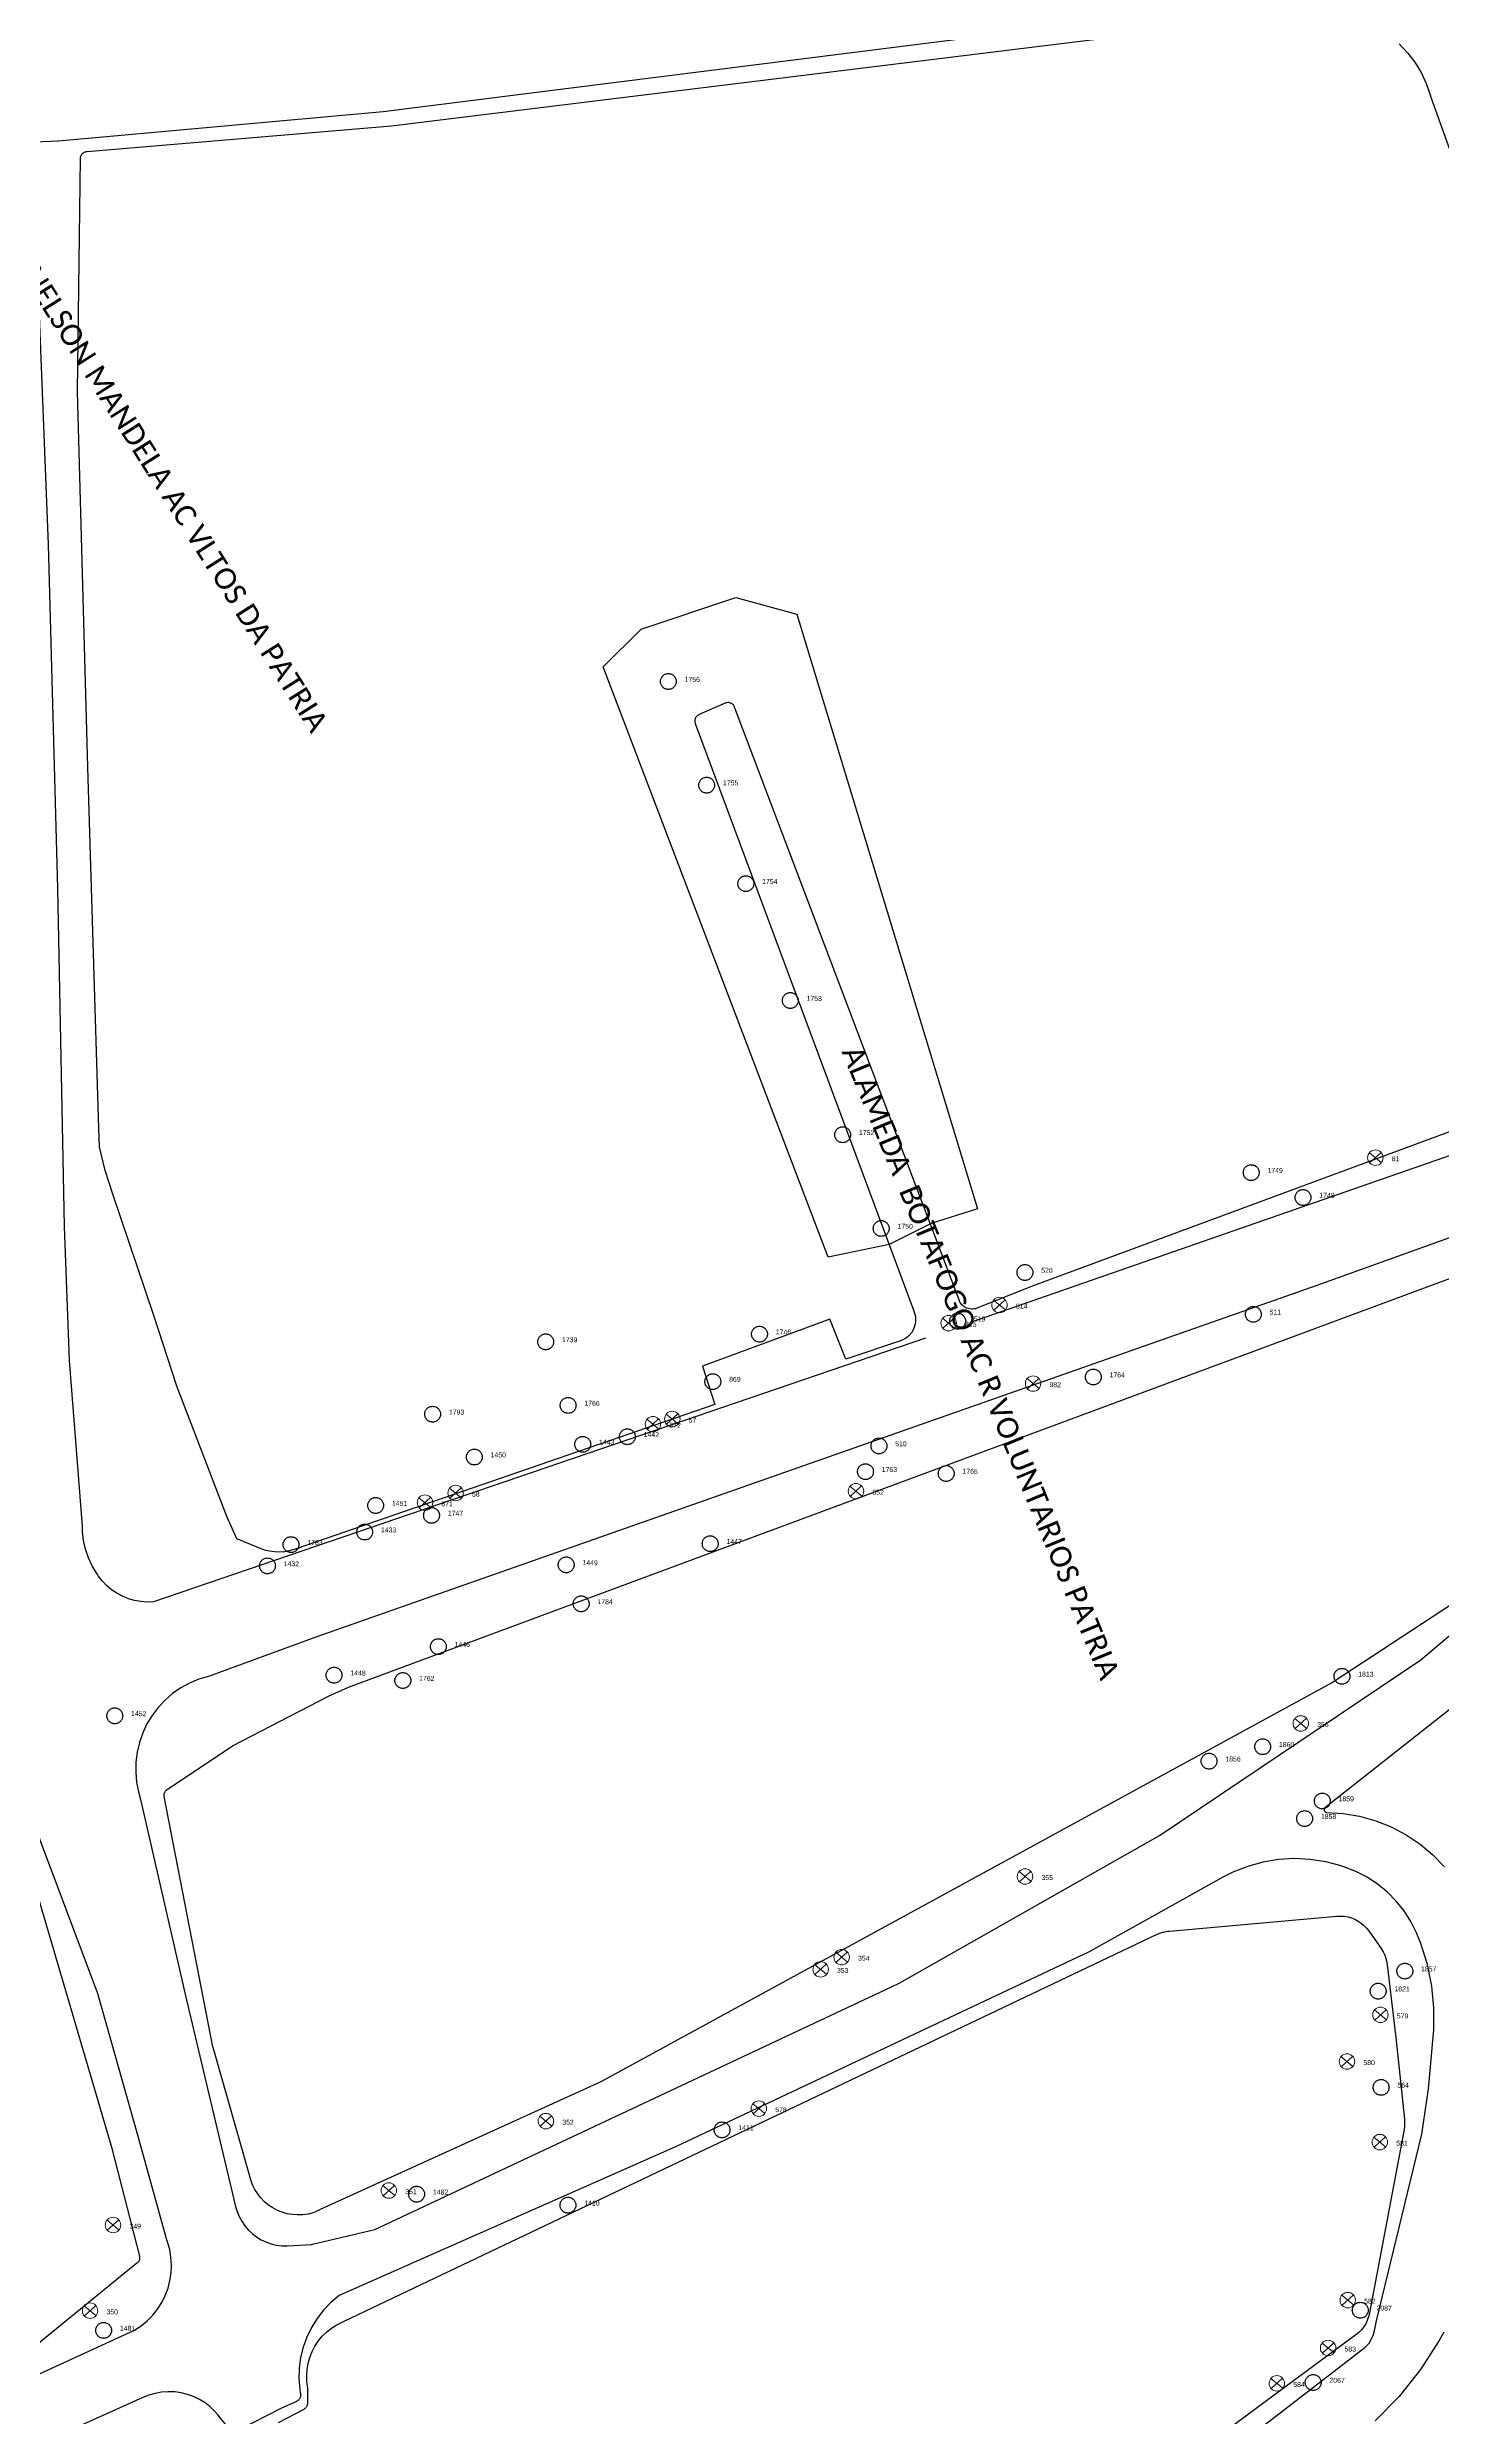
# Model space of a CAD drawing. Header units: millimetres. Extents: x 676447 to 689606, y 7455628 to 7463967.
# Drawn here: x 686221.4 to 686419.4, y 7460659 to 7460995.3 of the extents above; entities that cross this region are included whole.
import ezdxf

# ---------------------------------------------------------------- set-up
doc = ezdxf.new("R2010")
doc.units = ezdxf.units.MM
doc.header["$LTSCALE"] = 0.1
doc.header["$MEASUREMENT"] = 0
doc.linetypes.add('PHANTOM2', pattern=[1.25, 0.625, -0.125, 0.125, -0.125, 0.125, -0.125])
doc.layers.add('10.4-Postes', color=1, linetype='Continuous', lineweight=0)
for name, color, linetype in [('Caixas Subterrâneas', 5, 'Continuous'), ('LEGENDAS_INFRAESTRUTURAS', 7, 'Continuous'), ('MUB_AGLOMERADO', 7, 'Continuous'), ('MUB_MEIOFIO', 7, 'Continuous'), ('MUB_QUADRAS', 7, 'Continuous'), ('MUB_SEGMENTO', 7, 'Continuous'), ('NOS_DE_INFRAESTRUTURA', 7, 'Continuous')]:
    doc.layers.add(name, color=color, linetype=linetype)
doc.styles.add('Legend', font='calibri.ttf')
doc.styles.get("Standard").update_dxf_attribs({"font": 'arial.ttf'})

# ---------------------------------------------------------------- blocks, each defined once
blk = doc.blocks.new('PTPT')
at = {"layer": '10.4-Postes', "color": 1, "linetype": 'PHANTOM2'}
for points in [[(-0.0000079, 0.0000104), (0.0000075, -0.000002)], [(0.000007, 0.0000109), (-0.0000074, -0.0000025)]]:
    blk.add_lwpolyline(points, dxfattribs=at)
at = {"layer": '10.4-Postes', "color": 1}
blk.add_circle((-0.0000002, 0.0000042), 0.00000987, dxfattribs=at)
blk = doc.blocks.new('MHMZ')
at = {"linetype": 'PHANTOM2'}
blk.add_circle((0, 0), 0.0000101, dxfattribs=at)

msp = doc.modelspace()

# ---------------------------------------------------------------- linework, layer by layer
at = {"layer": 'MUB_AGLOMERADO', "linetype": 'Continuous'}
msp.add_lwpolyline([(686340.96, 7460825.34), (686332.31, 7460823.55), (686300.37, 7460907.36), (686305.75, 7460912.72), (686319.18, 7460917.2), (686327.83, 7460914.81), (686353.5, 7460830.41), (686346.93, 7460828.32), (686340.96, 7460825.34)], dxfattribs=at)
at = {"layer": 'MUB_MEIOFIO', "linetype": 'Continuous'}
for points in [[(686211.82, 7460981.54), (686222.98, 7460982.01), (686223, 7460982.01), (686269.11, 7460986.2), (686354.85, 7460996.98)], [(686346.1, 7460812.04), (686236.52, 7460774.62), (686235.61, 7460774.59), (686234.7, 7460774.66), (686233.81, 7460774.82), (686232.94, 7460775.07), (686232.09, 7460775.41), (686231.29, 7460775.84), (686230.54, 7460776.35), (686229.84, 7460776.94), (686229.21, 7460777.59), (686228.66, 7460778.31), (686228.44, 7460778.64), (686227.79, 7460779.73), (686227.26, 7460780.89), (686226.85, 7460782.1), (686226.58, 7460783.34), (686226.43, 7460784.6), (686226.4, 7460785.38), (686224.55, 7460808.89), (686224.55, 7460808.93), (686223.86, 7460827.9), (686222.91, 7460875.88), (686221.61, 7460924.7), (686219.96, 7460965.62)], [(686469.7, 7460855.06), (686352.5, 7460814.27)], [(686474.25, 7460845.62), (686401.67, 7460819.55), (686259.54, 7460769.62)], [(686259.54, 7460769.62), (686244.29, 7460764.05), (686242.93, 7460763.64), (686241.62, 7460763.09), (686240.38, 7460762.41), (686239.21, 7460761.6), (686238.14, 7460760.67), (686237.17, 7460759.64), (686236.31, 7460758.51), (686235.57, 7460757.3), (686234.97, 7460756.01), (686234.5, 7460754.68), (686234.18, 7460753.29), (686234, 7460751.89), (686233.97, 7460750.47), (686234.08, 7460749.05), (686234.35, 7460747.66), (686234.66, 7460746.59), (686241.08, 7460718.52), (686248.14, 7460688.8), (686248.36, 7460688.07), (686248.65, 7460687.36), (686249.02, 7460686.69), (686249.45, 7460686.06), (686249.95, 7460685.48), (686250.51, 7460684.95), (686251.12, 7460684.48), (686251.77, 7460684.08), (686252.46, 7460683.76), (686253.19, 7460683.5), (686253.93, 7460683.32), (686254.69, 7460683.23), (686255.46, 7460683.21), (686255.52, 7460683.21), (686258.9, 7460683.4), (686259.01, 7460683.42), (686259.07, 7460683.43), (686267.95, 7460685.52), (686311.56, 7460706), (686341.31, 7460719.96), (686342.49, 7460720.55), (686379.34, 7460741.44), (686416.45, 7460766.4), (686486.11, 7460825.4)], [(686436.77, 7460772.11), (686402.77, 7460745.35), (686402.75, 7460745.31), (686402.73, 7460745.28), (686402.72, 7460745.24), (686402.71, 7460745.19), (686402.71, 7460745.15), (686402.71, 7460745.11), (686402.71, 7460745.07), (686402.72, 7460745.03), (686402.74, 7460744.99), (686402.75, 7460744.95), (686402.78, 7460744.92), (686402.8, 7460744.88), (686402.83, 7460744.85), (686402.86, 7460744.82), (686402.89, 7460744.8), (686402.93, 7460744.78), (686402.97, 7460744.76), (686403.01, 7460744.75), (686403.05, 7460744.74), (686405.42, 7460744.59), (686407.76, 7460744.19), (686410.05, 7460743.55), (686412.26, 7460742.67), (686414.36, 7460741.56), (686416.34, 7460740.24), (686418.17, 7460738.73), (686419.83, 7460737.02)], [(686216.79, 7460663.45), (686233.82, 7460671.24), (686234.75, 7460671.85), (686235.61, 7460672.56), (686236.39, 7460673.36), (686237.08, 7460674.23), (686237.68, 7460675.17), (686238.17, 7460676.16), (686238.56, 7460677.2), (686238.84, 7460678.28), (686239, 7460679.38), (686239.05, 7460680.49), (686238.98, 7460681.6), (686238.8, 7460682.7), (686238.5, 7460683.77), (686238.34, 7460684.22), (686234.4, 7460698.38), (686228.64, 7460718.82), (686228.62, 7460718.9), (686219.15, 7460744.2)], [(686370.96, 7460639.81), (686408.49, 7460668.77), (686409.13, 7460669.39), (686409.69, 7460670.46), (686409.9, 7460671.38), (686410.17, 7460672.57), (686416.61, 7460699.05), (686417.52, 7460705.51), (686418.28, 7460713.86), (686418.3, 7460716.98), (686418, 7460720.09), (686417.38, 7460723.15), (686416.44, 7460726.13), (686415.86, 7460727.65), (686415.05, 7460729.25), (686414.09, 7460730.76), (686412.97, 7460732.15), (686411.71, 7460733.43), (686410.32, 7460734.56), (686408.82, 7460735.55), (686407.23, 7460736.37), (686405.13, 7460737.16), (686402.96, 7460737.73), (686400.74, 7460738.07), (686398.5, 7460738.17), (686396.25, 7460738.04), (686394.04, 7460737.68), (686391.87, 7460737.08), (686389.78, 7460736.26), (686388.44, 7460735.6), (686369.38, 7460724.93), (686310.64, 7460697.26), (686262.84, 7460676.16), (686261.69, 7460675.18), (686260.64, 7460674.09), (686259.72, 7460672.89), (686258.92, 7460671.61), (686258.26, 7460670.24), (686257.75, 7460668.82), (686257.39, 7460667.35), (686257.19, 7460665.85), (686257.14, 7460664.34), (686257.26, 7460662.83), (686257.31, 7460662.46), (686257.36, 7460662.28), (686257.38, 7460662.18), (686257.39, 7460662.07), (686257.38, 7460661.97), (686257.37, 7460661.86), (686257.35, 7460661.76), (686257.31, 7460661.66), (686257.27, 7460661.57), (686257.22, 7460661.48), (686257.15, 7460661.39), (686257.08, 7460661.32), (686257, 7460661.25), (686256.92, 7460661.19), (686256.83, 7460661.14), (686256.8, 7460661.12), (686254.57, 7460660.11), (686248.47, 7460656.99)], [(686419.7, 7460670.97), (686419.04, 7460669.76), (686416.42, 7460665.65), (686413.38, 7460661.84), (686409.97, 7460658.37)], [(686247.24, 7460657.25), (686245.67, 7460659.19), (686245.23, 7460659.69), (686244.56, 7460660.34), (686243.83, 7460660.91), (686243.04, 7460661.4), (686242.2, 7460661.8), (686241.33, 7460662.12), (686240.43, 7460662.34), (686239.51, 7460662.47), (686238.58, 7460662.5), (686237.65, 7460662.43), (686236.73, 7460662.27), (686235.84, 7460662.01), (686234.98, 7460661.66), (686222.57, 7460656.1)]]:
    msp.add_lwpolyline(points, dxfattribs=at)
at = {"layer": 'MUB_QUADRAS', "linetype": 'Continuous'}
for points in [[(686225.72, 7460946.42), (686226.12, 7460979.52), (686226.13, 7460979.63), (686226.14, 7460979.73), (686226.17, 7460979.83), (686226.21, 7460979.93), (686226.26, 7460980.02), (686226.32, 7460980.11), (686226.38, 7460980.19), (686226.46, 7460980.26), (686226.54, 7460980.33), (686226.63, 7460980.38), (686226.72, 7460980.43), (686226.82, 7460980.47), (686226.92, 7460980.49), (686227.03, 7460980.51), (686227.06, 7460980.51), (686270.28, 7460984.15), (686400.85, 7461000.2)], [(686413.37, 7460995.77), (686414.54, 7460994.53), (686415.58, 7460993.18), (686416.48, 7460991.72), (686417.21, 7460990.18), (686417.78, 7460988.57), (686417.88, 7460988.23), (686463.04, 7460862.38)], [(686461.3, 7460856.46), (686361.39, 7460819.48), (686353.41, 7460816.3), (686353.23, 7460816.24), (686353.02, 7460816.2), (686352.81, 7460816.18), (686352.6, 7460816.18), (686352.39, 7460816.2), (686352.19, 7460816.25), (686351.99, 7460816.31), (686351.8, 7460816.4), (686351.62, 7460816.51), (686351.45, 7460816.63), (686351.3, 7460816.77), (686351.16, 7460816.93), (686351.03, 7460817.1), (686351.01, 7460817.17), (686350.93, 7460817.36), (686319.02, 7460901.63), (686319, 7460901.67), (686318.96, 7460901.77), (686318.9, 7460901.86), (686318.84, 7460901.94), (686318.76, 7460902.01), (686318.68, 7460902.08), (686318.59, 7460902.14), (686318.5, 7460902.18), (686318.4, 7460902.22), (686318.3, 7460902.25), (686318.2, 7460902.27), (686318.1, 7460902.27), (686317.99, 7460902.27), (686317.89, 7460902.25), (686317.79, 7460902.23), (686317.69, 7460902.19), (686313.96, 7460900.57), (686313.91, 7460900.55), (686313.82, 7460900.49), (686313.74, 7460900.43), (686313.66, 7460900.36), (686313.59, 7460900.29), (686313.53, 7460900.2), (686313.47, 7460900.11), (686313.43, 7460900.02), (686313.4, 7460899.92), (686313.37, 7460899.82), (686313.36, 7460899.71), (686313.36, 7460899.61), (686313.37, 7460899.5), (686313.39, 7460899.4), (686313.42, 7460899.3), (686344.37, 7460816.18), (686344.54, 7460815.62), (686344.63, 7460815.32), (686344.68, 7460815.01), (686344.7, 7460814.7), (686344.69, 7460814.38), (686344.65, 7460814.07), (686344.58, 7460813.77), (686344.47, 7460813.47), (686344.33, 7460813.13), (686344.17, 7460812.86), (686343.77, 7460812.4), (686343.26, 7460812.01), (686342.7, 7460811.74), (686334.8, 7460809.09), (686332.55, 7460814.73), (686314.44, 7460808.08), (686316.19, 7460802.66), (686256.75, 7460782.17), (686256.47, 7460782.06), (686255.78, 7460781.87), (686255.08, 7460781.74), (686254.38, 7460781.69), (686253.66, 7460781.71), (686252.96, 7460781.81), (686252.27, 7460781.98), (686248.34, 7460783.58), (686246.89, 7460786.75), (686239.81, 7460805.22), (686236.54, 7460815.25), (686230.74, 7460832.49), (686229.65, 7460835.84), (686228.82, 7460839.21), (686228.74, 7460841.82), (686227.17, 7460893.12), (686225.72, 7460946.42)], [(686238.02, 7460746.98), (686238.01, 7460747.08), (686238, 7460747.18), (686238.01, 7460747.29), (686238.03, 7460747.39), (686238.06, 7460747.49), (686238.1, 7460747.59), (686238.14, 7460747.68), (686238.2, 7460747.77), (686238.27, 7460747.85), (686238.28, 7460747.87), (686247.7, 7460754.19), (686261.35, 7460761.24), (686264.21, 7460762.5), (686447.81, 7460830.67)], [(686420.97, 7460774.35), (686403.9, 7460763.17), (686300.02, 7460706.48), (686260.16, 7460688.37), (686259.6, 7460688.08), (686259.16, 7460687.9), (686258.44, 7460687.72), (686257.71, 7460687.62), (686256.97, 7460687.59), (686256.23, 7460687.64), (686255.5, 7460687.77), (686254.79, 7460687.97), (686254.11, 7460688.24), (686253.45, 7460688.59), (686252.84, 7460689), (686252.27, 7460689.48), (686251.75, 7460690.01), (686251.3, 7460690.59), (686250.91, 7460691.22), (686250.58, 7460691.88), (686250.33, 7460692.58), (686250.24, 7460692.88), (686250.23, 7460692.9), (686244.96, 7460711.38), (686244.94, 7460711.46), (686238.02, 7460746.98)], [(686217.18, 7460742.66), (686230.58, 7460697.07), (686230.59, 7460697.03), (686234.49, 7460681.76), (686234.51, 7460681.66), (686234.52, 7460681.55), (686234.52, 7460681.45), (686234.51, 7460681.34), (686234.49, 7460681.24), (686234.45, 7460681.14), (686234.41, 7460681.05), (686234.35, 7460680.96), (686234.29, 7460680.87), (686234.22, 7460680.8), (686234.15, 7460680.74), (686209.56, 7460660.75)], [(686254.25, 7460658.14), (686257.87, 7460660.04), (686257.96, 7460660.09), (686258.05, 7460660.16), (686258.13, 7460660.23), (686258.19, 7460660.3), (686258.25, 7460660.39), (686258.31, 7460660.48), (686258.35, 7460660.58), (686258.38, 7460660.68), (686258.4, 7460660.78), (686258.41, 7460660.88), (686258.41, 7460660.92), (686258.41, 7460663.04), (686258.28, 7460663.91), (686258.25, 7460664.78), (686258.3, 7460665.66), (686258.45, 7460666.53), (686258.69, 7460667.37), (686259.01, 7460668.19), (686259.42, 7460668.96), (686259.9, 7460669.69), (686260.46, 7460670.37), (686261.09, 7460670.98), (686261.78, 7460671.53), (686262.52, 7460672), (686263.31, 7460672.38), (686263.59, 7460672.5), (686379.03, 7460727.43), (686379.52, 7460727.63), (686380.02, 7460727.78), (686380.53, 7460727.88), (686380.75, 7460727.9), (686404.52, 7460730.01), (686405.05, 7460730.03), (686405.57, 7460730), (686406.08, 7460729.91), (686406.59, 7460729.76), (686407.07, 7460729.57), (686407.54, 7460729.32), (686407.97, 7460729.03), (686408.37, 7460728.7), (686408.73, 7460728.32), (686409.06, 7460727.91), (686410.82, 7460725.4), (686411.09, 7460724.96), (686411.32, 7460724.49), (686411.5, 7460724), (686411.63, 7460723.49), (686411.69, 7460723.12), (686412.91, 7460712.77), (686414.12, 7460701.19), (686414.15, 7460700.78), (686414.13, 7460700.26), (686414.07, 7460699.74), (686409.18, 7460673.7), (686409.17, 7460673.62), (686409.04, 7460673.12), (686408.85, 7460672.63), (686408.62, 7460672.16), (686408.34, 7460671.72), (686408.01, 7460671.31), (686407.64, 7460670.93), (686407.24, 7460670.6), (686397.08, 7460663.11), (686334.83, 7460616.97)]]:
    msp.add_lwpolyline(points, dxfattribs=at)

# ---------------------------------------------------------------- block references
at = {"layer": 'Caixas Subterrâneas', "color": 40}
for p, xscale, yscale, zscale, rotation in [((686309.6, 7460905.27), 111319.4907932736, 111319.4907932736, 111319.4907932736, 359.2912758106118), ((686315.05, 7460890.56), 111319.4907932736, 111319.4907932736, 111319.4907932736, 359.2912505475858), ((686320.61, 7460876.58), 111319.4907932736, 111319.4907932736, 111319.4907932736, 359.2912250396932), ((686326.92, 7460859.99), 111319.4907932736, 111319.4907932736, 111319.4907932736, 359.2911958899378), ((686334.36, 7460840.93), 111319.4907932736, 111319.4907932736, 111319.4907932736, 359.2911617094389), ((686392.37, 7460835.56), 111319.4907932735, 111319.4907932735, 111319.4907932735, 359.2909394956073), ((686399.72, 7460832.03), 111319.4907932736, 111319.4907932736, 111319.4907932736, 359.290910455364), ((686339.83, 7460827.63), 111319.4907932735, 111319.4907932735, 111319.4907932735, 359.2911367604489), ((686360.24, 7460821.38), 111319.4907932736, 111319.4907932736, 111319.4907932736, 359.2910572231227), ((686322.55, 7460812.63), 111319.4907932736, 111319.4907932736, 111319.4907932736, 359.2911977973276), ((686350.68, 7460814.46), 111319.4907932736, 111319.4907932736, 111319.4907932736, 359.2910914118419), ((686392.67, 7460815.44), 111319.4907932735, 111319.4907932735, 111319.4907932735, 359.2909321128897), ((686292.19, 7460811.53), 111319.4907932736, 111319.4907932736, 111319.4907932736, 359.2913128563242), ((686315.92, 7460805.89), 111319.4907932736, 111319.4907932736, 111319.4907932736, 359.2912208932241), ((686369.95, 7460806.54), 111319.4907932736, 111319.4907932736, 111319.4907932736, 359.2910157234384), ((686295.37, 7460802.51), 111319.4907932735, 111319.4907932735, 111319.4907932735, 359.2912979871096), ((686276.13, 7460801.26), 111319.4907932735, 111319.4907932735, 111319.4907932735, 359.291370720684), ((686297.45, 7460796.99), 111319.4907932736, 111319.4907932736, 111319.4907932736, 359.2912883465232), ((686303.79, 7460798.06), 111319.4907932736, 111319.4907932736, 111319.4907932736, 359.2912645875098), ((686339.51, 7460796.76), 111319.4907932736, 111319.4907932736, 111319.4907932736, 359.2911284007197), ((686282.06, 7460795.18), 111319.4907932736, 111319.4907932736, 111319.4907932736, 359.2913462956849), ((686337.59, 7460793.11), 111319.4907932735, 111319.4907932735, 111319.4907932735, 359.2911345624444), ((686349.06, 7460792.85), 111319.4907932736, 111319.4907932736, 111319.4907932736, 359.2910908594007), ((686268.05, 7460788.3), 111319.4907932736, 111319.4907932736, 111319.4907932736, 359.2913974307951), ((686275.98, 7460786.9), 111319.4907932735, 111319.4907932735, 111319.4907932735, 359.2913668353352), ((686256.03, 7460782.75), 111319.4907932736, 111319.4907932736, 111319.4907932736, 359.2914413797158), ((686266.48, 7460784.53), 111319.4907932735, 111319.4907932735, 111319.4907932735, 359.291402224849), ((686315.55, 7460782.88), 111319.4907932736, 111319.4907932736, 111319.4907932736, 359.2912151581325), ((686252.68, 7460779.73), 111319.4907932736, 111319.4907932736, 111319.4907932736, 359.2914532086368), ((686295.1, 7460779.88), 111319.4907932735, 111319.4907932735, 111319.4907932735, 359.2912919767643), ((686297.22, 7460774.34), 111319.4907932736, 111319.4907932736, 111319.4907932736, 359.291282190415), ((686276.94, 7460768.27), 111319.4907932735, 111319.4907932735, 111319.4907932735, 359.2913574195763), ((686262.14, 7460764.22), 111319.4907932735, 111319.4907932735, 111319.4907932735, 359.2914124060205), ((686271.9, 7460763.46), 111319.4907932736, 111319.4907932736, 111319.4907932736, 359.2913750806488), ((686405.25, 7460764.06), 111319.4907932736, 111319.4907932736, 111319.4907932736, 359.2908683193349), ((686231, 7460758.45), 111319.4907932736, 111319.4907932736, 111319.4907932736, 359.2915290116007), ((686393.99, 7460754.06), 111319.4907932735, 111319.4907932735, 111319.4907932735, 359.2909079884204), ((686386.38, 7460752.01), 111319.4907932735, 111319.4907932735, 111319.4907932735, 359.2909362785759), ((686402.46, 7460746.36), 111319.4907932736, 111319.4907932736, 111319.4907932736, 359.290873404322), ((686399.95, 7460743.86), 111319.4907932736, 111319.4907932736, 111319.4907932736, 359.2908821855413), ((686414.18, 7460722.21), 111319.4907932736, 111319.4907932736, 111319.4907932736, 359.2908213550029), ((686410.39, 7460719.36), 111319.4907932735, 111319.4907932735, 111319.4907932735, 359.2908348608853), ((686410.81, 7460705.7), 111319.4907932735, 111319.4907932735, 111319.4907932735, 359.2908290285997), ((686317.23, 7460699.67), 111319.4907932736, 111319.4907932736, 111319.4907932736, 359.2911829092579), ((686273.86, 7460690.54), 111319.4907932736, 111319.4907932736, 111319.4907932736, 359.2913449637018), ((686295.35, 7460688.98), 111319.4907932736, 111319.4907932736, 111319.4907932736, 359.2912627871418), ((686407.85, 7460674.07), 111319.4907932736, 111319.4907932736, 111319.4907932736, 359.2908304314199), ((686229.42, 7460671.21), 111319.4907932735, 111319.4907932735, 111319.4907932735, 359.2915078977292), ((686401.16, 7460663.81), 111319.4907932736, 111319.4907932736, 111319.4907932736, 359.2908526634711)]:
    msp.add_blockref('MHMZ', p, dxfattribs=dict(at, xscale=xscale, yscale=yscale, zscale=zscale, rotation=rotation))
at = {"layer": 'NOS_DE_INFRAESTRUTURA', "color": 1}
for p, xscale, yscale, zscale, rotation in [((686410.01, 7460837.21), 111319.4907932736, 111319.4907932736, 111319.4907932736, 359.2908729438319), ((686356.64, 7460816.29), 111319.4907932735, 111319.4907932735, 111319.4907932735, 359.291069326953), ((686349.42, 7460813.72), 111319.4907932736, 111319.4907932736, 111319.4907932736, 359.2910960011927), ((686361.41, 7460805.14), 111319.4907932735, 111319.4907932735, 111319.4907932735, 359.2910477333459), ((686307.43, 7460799.38), 111319.4907932735, 111319.4907932735, 111319.4907932735, 359.2912511559055), ((686310.18, 7460800.11), 111319.4907932736, 111319.4907932736, 111319.4907932736, 359.2912409207241), ((686279.41, 7460789.6), 111319.4907932736, 111319.4907932736, 111319.4907932736, 359.2913546274052), ((686336.26, 7460789.87), 111319.4907932736, 111319.4907932736, 111319.4907932736, 359.291138608901), ((686275.06, 7460788.24), 111319.4907932736, 111319.4907932736, 111319.4907932736, 359.2913707659414), ((686399.42, 7460756.9), 111319.4907932735, 111319.4907932735, 111319.4907932735, 359.2908882479098), ((686360.27, 7460735.17), 111319.4907932736, 111319.4907932736, 111319.4907932736, 359.2910303305484), ((686331.24, 7460721.99), 111319.4907932736, 111319.4907932736, 111319.4907932736, 359.2911366032823), ((686334.23, 7460723.72), 111319.4907932735, 111319.4907932735, 111319.4907932735, 359.291125745897), ((686410.73, 7460715.53), 111319.4907932736, 111319.4907932736, 111319.4907932736, 359.2908323584833), ((686405.98, 7460708.91), 111319.4907932736, 111319.4907932736, 111319.4907932736, 359.290848393605), ((686322.47, 7460702.22), 111319.4907932735, 111319.4907932735, 111319.4907932735, 359.2911637883301), ((686292.23, 7460700.45), 111319.4907932736, 111319.4907932736, 111319.4907932736, 359.2912782172064), ((686410.65, 7460697.47), 111319.4907932736, 111319.4907932736, 111319.4907932736, 359.2908270563073), ((686269.93, 7460690.59), 111319.4907932736, 111319.4907932736, 111319.4907932736, 359.2913599240598), ((686230.77, 7460685.69), 111319.4907932735, 111319.4907932735, 111319.4907932735, 359.2915072570492), ((686406.09, 7460675.04), 111319.4907932736, 111319.4907932736, 111319.4907932736, 359.2908374094155), ((686227.51, 7460673.53), 111319.4907932736, 111319.4907932736, 111319.4907932736, 359.2915158927311), ((686403.3, 7460668.24), 111319.4907932736, 111319.4907932736, 111319.4907932736, 359.2908459125204), ((686396.02, 7460663.22), 111319.4907932735, 111319.4907932735, 111319.4907932735, 359.2908720426083)]:
    msp.add_blockref('PTPT', p, dxfattribs=dict(at, xscale=xscale, yscale=yscale, zscale=zscale, rotation=rotation))

# ---------------------------------------------------------------- texts
at = {"layer": 'LEGENDAS_INFRAESTRUTURAS', "color": 5}
for s, rotation, p in [('1756', 359.2913, (686311.91, 7460905.24)), ('1755', 359.2912, (686317.36, 7460890.54)), ('1754', 359.2912, (686322.92, 7460876.55)), ('1753', 359.2912, (686329.23, 7460859.96)), ('1752', 359.2912, (686336.67, 7460840.9)), ('1749', 359.2909, (686394.68, 7460835.53)), ('1748', 359.2909, (686402.03, 7460832)), ('1750', 359.2911, (686342.14, 7460827.6)), ('520', 359.291, (686362.55, 7460821.35)), ('519', 359.2911, (686352.99, 7460814.44)), ('511', 359.2909, (686394.98, 7460815.41)), ('1739', 359.2913, (686294.5, 7460811.5)), ('1746', 359.2912, (686324.86, 7460812.6)), ('1764', 359.291, (686372.26, 7460806.51)), ('869', 359.2912, (686318.23, 7460805.87)), ('1793', 359.2914, (686278.44, 7460801.23)), ('1766', 359.2913, (686297.68, 7460802.48)), ('1443', 359.2913, (686299.76, 7460796.96)), ('1442', 359.2913, (686306.1, 7460798.03)), ('510', 359.2911, (686341.82, 7460796.73)), ('1450', 359.2913, (686284.37, 7460795.15)), ('1763', 359.2911, (686339.9, 7460793.08)), ('1765', 359.2911, (686351.37, 7460792.82)), ('1451', 359.2914, (686270.36, 7460788.27)), ('1747', 359.2914, (686278.29, 7460786.87)), ('1433', 359.2914, (686268.79, 7460784.5)), ('1447', 359.2912, (686317.86, 7460782.85)), ('1432', 359.2914, (686254.99, 7460779.7)), ('1783', 359.2914, (686258.34, 7460782.72)), ('1449', 359.2913, (686297.41, 7460779.85)), ('1784', 359.2913, (686299.53, 7460774.31)), ('1446', 359.2913, (686279.25, 7460768.24)), ('1448', 359.2914, (686264.45, 7460764.19)), ('1762', 359.2914, (686274.21, 7460763.43)), ('1813', 359.2909, (686407.56, 7460764.03)), ('1452', 359.2915, (686233.31, 7460758.42)), ('1860', 359.2909, (686396.3, 7460754.03)), ('1856', 359.2909, (686388.69, 7460751.98)), ('1859', 359.2909, (686404.77, 7460746.33)), ('1858', 359.2909, (686402.26, 7460743.83)), ('1821', 359.2908, (686412.7, 7460719.34)), ('1857', 359.2908, (686416.48, 7460722.18)), ('564', 359.2908, (686413.12, 7460705.68)), ('1411', 359.2912, (686319.54, 7460699.64)), ('1482', 359.2913, (686276.17, 7460690.51)), ('1410', 359.2913, (686297.66, 7460688.95)), ('2087', 359.2908, (686410.16, 7460674.04)), ('1481', 359.2915, (686231.73, 7460671.18)), ('2067', 359.2908, (686403.47, 7460663.78))]:
    msp.add_text(s, height=0.7, rotation=rotation, dxfattribs=at).set_placement(p)
at = {"layer": 'LEGENDAS_INFRAESTRUTURAS', "color": 1}
for s, rotation, p in [('81', 359.2909, (686412.32, 7460837.18)), ('815', 359.2911, (686351.73, 7460813.69)), ('814', 359.2911, (686358.95, 7460816.26)), ('982', 359.291, (686363.72, 7460805.11)), ('57', 359.2912, (686312.49, 7460800.08)), ('872', 359.2912, (686309.74, 7460799.35)), ('58', 359.2913, (686281.72, 7460789.57)), ('852', 359.2911, (686338.57, 7460789.84)), ('871', 359.2914, (686277.37, 7460788.21)), ('356', 359.2909, (686401.73, 7460756.87)), ('355', 359.291, (686362.58, 7460735.15)), ('354', 359.2911, (686336.54, 7460723.69)), ('353', 359.2911, (686333.55, 7460721.96)), ('579', 359.2908, (686413.04, 7460715.5)), ('580', 359.2908, (686408.29, 7460708.88)), ('578', 359.2912, (686324.78, 7460702.19)), ('352', 359.2913, (686294.54, 7460700.42)), ('581', 359.2908, (686412.96, 7460697.44)), ('351', 359.2914, (686272.24, 7460690.56)), ('349', 359.2915, (686233.08, 7460685.66)), ('350', 359.2915, (686229.82, 7460673.5)), ('582', 359.2908, (686408.4, 7460675.01)), ('583', 359.2908, (686405.61, 7460668.22)), ('584', 359.2909, (686398.33, 7460663.19))]:
    msp.add_text(s, height=0.7, rotation=rotation, dxfattribs=at).set_placement(p)
at = {"layer": 'MUB_SEGMENTO', "color": 253, "style": 'Legend'}
for s, rotation, p in [('RUA  NELSON MANDELA AC VLTOS DA PATRIA', 302.3125, (686212.17, 7460971.69)), ('ALAMEDA  BOTAFOGO AC R VOLUNTARIOS PATRIA', 292.3968, (686334.17, 7460852.73))]:
    msp.add_text(s, height=3, rotation=rotation, dxfattribs=at).set_placement(p)

doc.saveas('drawing.dxf')
